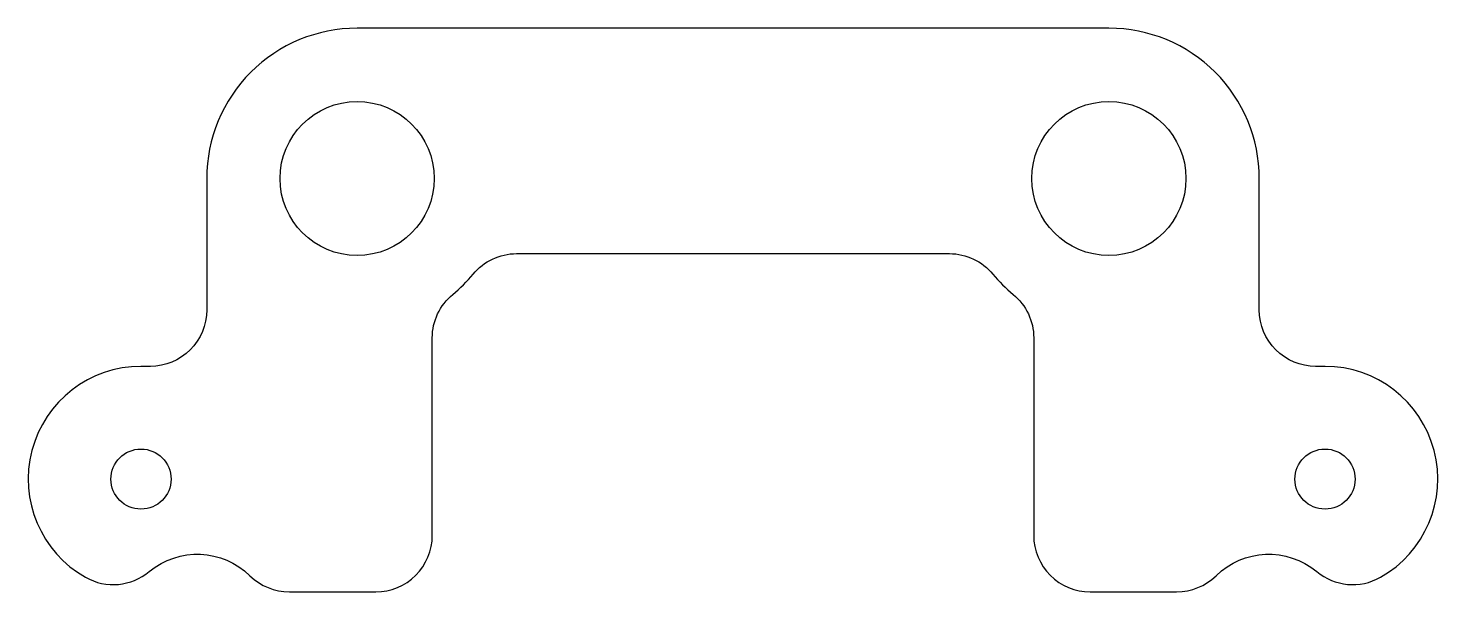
# Model space of a CAD drawing. Header units: millimetres. Extents: x -6 to 69, y -6 to 24.
import ezdxf

# ---------------------------------------------------------------- set-up
doc = ezdxf.new("R2010")
doc.units = ezdxf.units.MM

msp = doc.modelspace()

# ---------------------------------------------------------------- linework, layer by layer
msp.add_lwpolyline([(12.5, -6, 0.414214), (15.5, -3), (15.5, 7.515, -0.223888), (16.591, 9.829, 0.047848), (17.671, 10.909, -0.223888), (19.985, 12), (43.015, 12, -0.223888), (45.329, 10.909, 0.047848), (46.409, 9.829, -0.223888), (47.5, 7.515), (47.5, -3, 0.414214), (50.5, -6), (55.101, -6, 0.196262), (57.201, -5.143, -0.384449), (62.555, -4.922, 0.310868), (65.943, -5.229, 0.771678), (63, 6), (62.5, 6, -0.414214), (59.5, 9), (59.5, 16, 0.414214), (51.5, 24), (11.5, 24, 0.414214), (3.5, 16), (3.5, 9, -0.414214), (0.5, 6), (0, 6, 0.771678), (-2.943, -5.229, 0.310868), (0.445, -4.922, -0.384449), (5.799, -5.143, 0.196262), (7.899, -6)], format="xyb", close=True)
for centre, radius in [((11.5, 16), 4.1), ((51.5, 16), 4.1), ((0, 0), 1.6), ((63, 0), 1.6)]:
    msp.add_circle(centre, radius)

doc.saveas('drawing.dxf')
